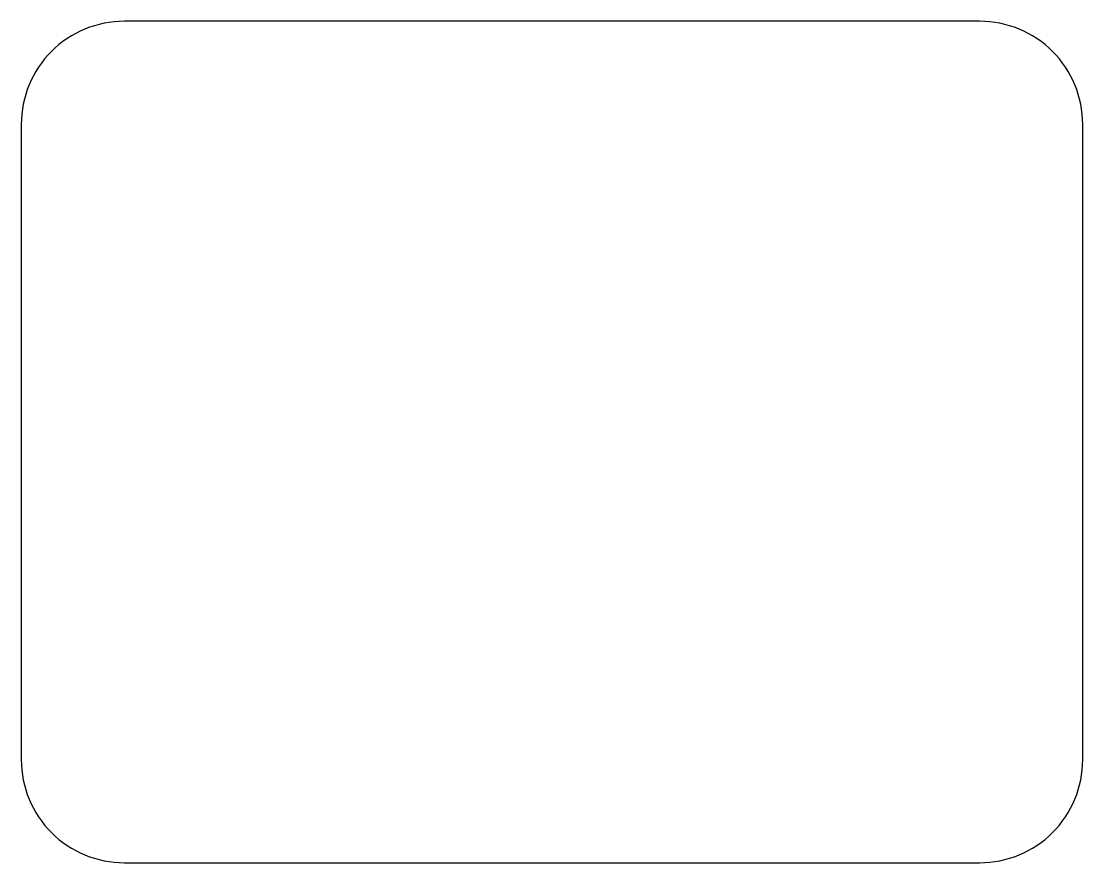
# Model space of a CAD drawing. Extents: x 0.1 to 99.9, y 20.8 to 99.9.
import ezdxf

# ---------------------------------------------------------------- set-up
doc = ezdxf.new("R2010")
doc.units = 0
doc.layers.get('0').update_dxf_attribs({"linetype": 'CONTINUOUS'})

msp = doc.modelspace()

# ---------------------------------------------------------------- linework, layer by layer
at = {"color": 7}
for p, q in [((90.200332, 99.892193), (9.799557, 99.892193)), ((0.107757, 90.200393), (0.107757, 30.489251)), ((99.892132, 30.489251), (99.892132, 90.200393)), ((9.799557, 20.797451), (90.200332, 20.797451))]:
    msp.add_line(p, q, dxfattribs=at)
for points in [[(9.799557, 99.892193), (7.229132, 99.892193), (4.763985, 98.871096), (2.94642, 97.05353)], [(97.05347, 97.05353), (95.235905, 98.871096), (92.770758, 99.892193), (90.200332, 99.892193)], [(2.94642, 97.05353), (1.128855, 95.235965), (0.107757, 92.770818), (0.107757, 90.200393)], [(99.892132, 90.200393), (99.892132, 92.770818), (98.871035, 95.235965), (97.05347, 97.05353)], [(0.107757, 30.489251), (0.107757, 27.918825), (1.128855, 25.453678), (2.94642, 23.636113)], [(97.05347, 23.636113), (98.871035, 25.453678), (99.892132, 27.918825), (99.892132, 30.489251)], [(2.94642, 23.636113), (4.763985, 21.818548), (7.229132, 20.797451), (9.799557, 20.797451)], [(90.200332, 20.797451), (92.770758, 20.797451), (95.235905, 21.818548), (97.05347, 23.636113)]]:
    msp.add_open_spline(points, degree=3, dxfattribs=at)

doc.saveas('drawing.dxf')
